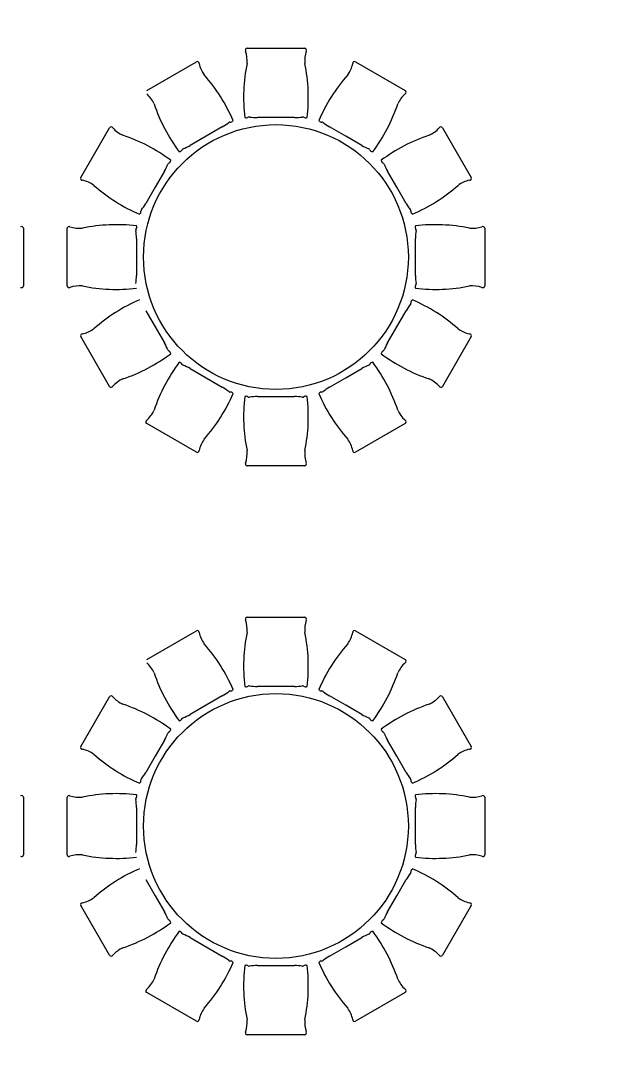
# Model space of a CAD drawing. Header units: millimetres. Extents: x 1443065 to 1517367, y 3763150 to 3779068.
# Drawn here: x 1447000 to 1447399, y 3767687 to 3768400 of the extents above; entities that cross this region are included whole.
import ezdxf

# ---------------------------------------------------------------- set-up
doc = ezdxf.new("R2010")
doc.units = ezdxf.units.MM
doc.layers.add('m-TAR_duvar', color=8, linetype='Continuous')
doc.layers.add('m-TFR_vitrifiye', color=1, linetype='Continuous')

msp = doc.modelspace()

# ---------------------------------------------------------------- hatches: boundary and pattern name
at = {"layer": 'm-TAR_duvar'}
h = msp.add_hatch(dxfattribs=at)
h.set_pattern_fill('ANSI33', color=256, scale=2)
h.set_pattern_definition([(45, (27620.463, -87954.953), (-8.98025612, 8.98025612), []), (45, (27629.443, -87954.953), (-8.98025612, 8.98025612), [6.35, -3.175])])
h.paths.add_polyline_path([(1454794.44, 3768891.25), (1454777.28, 3769060.22), (1454740.17, 3769224.96), (1454678.91, 3769382.58), (1454596.91, 3769530.2), (1454495.37, 3769665.05), (1454375.86, 3769783.46), (1454239.69, 3769884.92), (1454091.6, 3769966), (1453859.58, 3770075.21), (1453406.13, 3770314.52), (1453184.71, 3770444.62), (1451716.99, 3771328.64), (1451249.47, 3771588.02), (1451035.26, 3771685.46), (1450763.61, 3771809.03), (1450409.17, 3771939.61), (1448897.84, 3772143.01), (1447435.26, 3772002.72), (1445092.32, 3771120.18), (1445146.3, 3764847.08), (1454849.85, 3764847.08)])
h.paths.add_polyline_path([(1445185.96, 3764887.08), (1445132.56, 3771092.6), (1447444.38, 3771963.41), (1448897.07, 3772102.76), (1450399.48, 3771900.56), (1450748.39, 3771772.01), (1451018.7, 3771649.05), (1451231.46, 3771552.27), (1451696.97, 3771294), (1453164.25, 3770410.24), (1453386.65, 3770279.57), (1453841.71, 3770039.41), (1454073.47, 3769930.33), (1454218.03, 3769851.17), (1454349.7, 3769753.07), (1454465.16, 3769638.67), (1454563.29, 3769508.35), (1454642.62, 3769365.55), (1454701.81, 3769213.26), (1454737.73, 3769053.78), (1454754.47, 3768888.95), (1454809.3, 3764887.08)], flags=16)
h.paths.add_polyline_path([(1452002.28, 3765847.08), (1451882.28, 3765847.08), (1451882.28, 3765967.08), (1452002.28, 3765967.08)], flags=0)
h.paths.add_polyline_path([(1452782.41, 3765847.08), (1452782.41, 3765967.08), (1452902.41, 3765967.08), (1452902.41, 3765847.08)], flags=0)
h.paths.add_polyline_path([(1451282.28, 3765847.08), (1451162.28, 3765847.08), (1451162.28, 3765967.08), (1451282.28, 3765967.08)], flags=0)
h.paths.add_polyline_path([(1452002.41, 3766436.58), (1451902.41, 3766436.58), (1451902.41, 3766536.58), (1451902.48, 3766670.96), (1451282.41, 3766670.96), (1451282.41, 3766536.58), (1451282.41, 3766436.58), (1451182.41, 3766436.58), (1451182.41, 3766536.58), (1451227.41, 3766536.58), (1451227.41, 3766715.96), (1451912.48, 3766715.96), (1451912.48, 3766725.96), (1451957.48, 3766725.96), (1451957.48, 3766715.96), (1451957.48, 3766536.58), (1452002.41, 3766536.58)], flags=0)
h.paths.add_polyline_path([(1453715.4, 3765317.08), (1453715.4, 3765377.08), (1453775.4, 3765377.08), (1453775.4, 3765317.08)], flags=0)
h.paths.add_polyline_path([(1452782.41, 3766436.58), (1452782.41, 3766556.58), (1452902.41, 3766556.58), (1452902.41, 3766436.58)], flags=0)
h.paths.add_polyline_path([(1453675.3, 3765847.08), (1453675.3, 3765947.08), (1453775.3, 3765947.08), (1453775.3, 3765847.08)], flags=0)
h.paths.add_polyline_path([(1451957.48, 3766815.96), (1451912.48, 3766815.96), (1451912.48, 3767203.19), (1451227.41, 3767203.19), (1451227.41, 3767446.58), (1451287.41, 3767446.58), (1451287.41, 3767406.58), (1451267.41, 3767406.58), (1451267.41, 3767243.33), (1451917.48, 3767243.33), (1451917.48, 3767406.58), (1451897.48, 3767406.58), (1451897.48, 3767446.58), (1451957.48, 3767446.58), (1451957.48, 3767203.19)], flags=0)
h.paths.add_polyline_path([(1450402.41, 3765847.08), (1450282.41, 3765847.08), (1450282.41, 3765967.08), (1450402.41, 3765967.08)], flags=0)
h.paths.add_polyline_path([(1450272.24, 3765847.08), (1450172.24, 3765847.08), (1450172.24, 3765947.08), (1450272.24, 3765947.08)], flags=0)
h.paths.add_polyline_path([(1454209.8, 3765317.08), (1454209.8, 3765377.08), (1454269.8, 3765377.08), (1454269.8, 3765317.08)], flags=0)
h.paths.add_polyline_path([(1453675.3, 3766436.58), (1453675.3, 3766536.58), (1453775.3, 3766536.58), (1453775.3, 3766436.58)], flags=0)
h.paths.add_polyline_path([(1454209.8, 3765847.08), (1454209.8, 3765907.08), (1454269.8, 3765907.08), (1454269.8, 3765847.08)], flags=0)
h.paths.add_polyline_path([(1450402.41, 3766436.58), (1450282.41, 3766436.58), (1450282.41, 3766556.58), (1450402.41, 3766556.58)], flags=0)
h.paths.add_polyline_path([(1452782.41, 3767196.58), (1452782.41, 3767316.58), (1452902.41, 3767316.58), (1452902.41, 3767196.58)], flags=0)
h.paths.add_polyline_path([(1450272.41, 3766436.58), (1450172.41, 3766436.58), (1450172.41, 3766536.58), (1450272.41, 3766536.58)], flags=0)
h.paths.add_polyline_path([(1449584.07, 3765847.08), (1449484.07, 3765847.08), (1449484.07, 3765947.08), (1449584.07, 3765947.08)], flags=0)
h.paths.add_polyline_path([(1453675.3, 3767196.58), (1453675.3, 3767296.58), (1453775.3, 3767296.58), (1453775.3, 3767196.58)], flags=0)
h.paths.add_polyline_path([(1450402.41, 3767196.58), (1450282.41, 3767196.58), (1450282.41, 3767316.58), (1450402.41, 3767316.58)], flags=0)
h.paths.add_polyline_path([(1450272.41, 3767196.58), (1450172.41, 3767196.58), (1450172.41, 3767296.58), (1450272.41, 3767296.58)], flags=0)
h.paths.add_polyline_path([(1451957.48, 3767847.59), (1451897.48, 3767847.59), (1451897.48, 3767887.59), (1451917.48, 3767887.59), (1451917.48, 3768050.83), (1451267.41, 3768050.83), (1451267.41, 3767887.59), (1451287.41, 3767887.59), (1451287.41, 3767847.59), (1451227.41, 3767847.59), (1451227.41, 3768090.97), (1451912.48, 3768090.97), (1451912.48, 3768477.19), (1451957.48, 3768477.19), (1451957.48, 3768090.97)], flags=0)
h.paths.add_polyline_path([(1449584.07, 3766436.58), (1449484.07, 3766436.58), (1449484.07, 3766536.58), (1449584.07, 3766536.58)], flags=0)
h.paths.add_polyline_path([(1452782.41, 3767976.58), (1452782.41, 3768096.58), (1452902.41, 3768096.58), (1452902.41, 3767976.58)], flags=0)
h.paths.add_polyline_path([(1453675.3, 3767996.58), (1453675.3, 3768096.58), (1453775.3, 3768096.58), (1453775.3, 3767996.58)], flags=0)
h.paths.add_polyline_path([(1448737.73, 3765847.08), (1448577.73, 3765847.08), (1448577.73, 3765947.08), (1448692.73, 3765947.08), (1448692.73, 3766436.58), (1448577.73, 3766436.58), (1448577.73, 3766536.58), (1448737.73, 3766536.58), (1448737.73, 3766436.58), (1448737.73, 3765947.08)], flags=0)
h.paths.add_polyline_path([(1450402.41, 3767976.58), (1450282.41, 3767976.58), (1450282.41, 3768096.58), (1450402.41, 3768096.58)], flags=0)
h.paths.add_polyline_path([(1450272.41, 3767996.58), (1450172.41, 3767996.58), (1450172.41, 3768096.58), (1450272.41, 3768096.58)], flags=0)
h.paths.add_polyline_path([(1451957.48, 3768567.19), (1451912.48, 3768567.19), (1451912.48, 3768577.19), (1451227.41, 3768577.19), (1451227.41, 3768756.58), (1451172.41, 3768756.58), (1451172.41, 3768856.58), (1451282.41, 3768856.58), (1451282.41, 3768756.58), (1451282.41, 3768622.19), (1451902.48, 3768622.19), (1451902.48, 3768756.58), (1451902.41, 3768756.58), (1451902.41, 3768856.58), (1452002.41, 3768856.58), (1452002.41, 3768756.58), (1451957.48, 3768756.58), (1451957.48, 3768577.19)], flags=0)
h.paths.add_polyline_path([(1452002.41, 3768756.58), (1451902.41, 3768756.58), (1451902.41, 3768856.58), (1452002.41, 3768856.58)], flags=0)
h.paths.add_polyline_path([(1452782.41, 3768736.58), (1452782.41, 3768856.58), (1452902.41, 3768856.58), (1452902.41, 3768736.58)], flags=0)
h.paths.add_polyline_path([(1448737.74, 3767196.58), (1448577.74, 3767196.58), (1448577.74, 3767296.58), (1448737.74, 3767296.58)], flags=0)
h.paths.add_polyline_path([(1453675.3, 3768756.58), (1453675.3, 3768856.58), (1453775.3, 3768856.58), (1453775.3, 3768756.58)], flags=0)
h.paths.add_polyline_path([(1450402.41, 3768736.58), (1450282.41, 3768736.58), (1450282.41, 3768856.58), (1450402.41, 3768856.58)], flags=0)
h.paths.add_polyline_path([(1447937.73, 3765847.08), (1447837.73, 3765847.08), (1447837.73, 3765947.08), (1447937.73, 3765947.08)], flags=0)
h.paths.add_polyline_path([(1450272.41, 3768756.58), (1450172.41, 3768756.58), (1450172.41, 3768856.58), (1450272.41, 3768856.58)], flags=0)
h.paths.add_polyline_path([(1453744.51, 3768902.52), (1453693.08, 3768933.43), (1453723.98, 3768984.86), (1453775.41, 3768953.95)], flags=0)
h.paths.add_polyline_path([(1452002.41, 3769327.08), (1451882.41, 3769327.08), (1451882.41, 3769447.08), (1452002.41, 3769447.08)], flags=0)
h.paths.add_polyline_path([(1447937.73, 3766436.58), (1447837.73, 3766436.58), (1447837.73, 3766536.58), (1447937.73, 3766536.58)], flags=0)
h.paths.add_polyline_path([(1451282.41, 3769327.08), (1451162.41, 3769327.08), (1451162.41, 3769447.08), (1451282.41, 3769447.08)], flags=0)
h.paths.add_polyline_path([(1448737.73, 3767996.58), (1448577.73, 3767996.58), (1448577.73, 3768096.58), (1448737.73, 3768096.58)], flags=0)
h.paths.add_polyline_path([(1449584.07, 3768756.58), (1449484.07, 3768756.58), (1449484.07, 3768856.58), (1449584.07, 3768856.58)], flags=0)
h.paths.add_polyline_path([(1450402.41, 3769327.08), (1450282.41, 3769327.08), (1450282.41, 3769447.08), (1450402.41, 3769447.08)], flags=0)
h.paths.add_polyline_path([(1447937.73, 3767196.58), (1447837.73, 3767196.58), (1447837.73, 3767296.58), (1447937.73, 3767296.58)], flags=0)
h.paths.add_polyline_path([(1450272.41, 3769347.08), (1450172.41, 3769347.08), (1450172.41, 3769447.08), (1450272.41, 3769447.08)], flags=0)
h.paths.add_polyline_path([(1448737.73, 3768676.58), (1448637.73, 3768676.58), (1448637.73, 3768856.58), (1448737.73, 3768856.58)], flags=0)
h.paths.add_polyline_path([(1449584.07, 3769347.08), (1449484.07, 3769347.08), (1449484.07, 3769447.08), (1449584.07, 3769447.08)], flags=0)
h.paths.add_polyline_path([(1447037.73, 3765847.08), (1446937.73, 3765847.08), (1446937.73, 3765947.08), (1447037.73, 3765947.08)], flags=0)
h.paths.add_polyline_path([(1447937.73, 3767996.58), (1447837.73, 3767996.58), (1447837.73, 3768096.58), (1447937.73, 3768096.58)], flags=0)
h.paths.add_polyline_path([(1447037.73, 3766436.58), (1446937.73, 3766436.58), (1446937.73, 3766536.58), (1447037.73, 3766536.58)], flags=0)
h.paths.add_polyline_path([(1451282.41, 3770304.32), (1451182.41, 3770304.32), (1451182.41, 3770444.32), (1451212.41, 3770486.32), (1451322.41, 3770421.32)], flags=0)
h.paths.add_polyline_path([(1447037.73, 3767196.58), (1446937.73, 3767196.58), (1446937.73, 3767296.58), (1447037.73, 3767296.58)], flags=0)
h.paths.add_polyline_path([(1448737.73, 3769347.08), (1448637.73, 3769347.08), (1448637.73, 3769447.08), (1448737.73, 3769447.08)], flags=0)
h.paths.add_polyline_path([(1447937.73, 3768756.58), (1447837.73, 3768756.58), (1447837.73, 3768856.58), (1447937.73, 3768856.58)], flags=0)
h.paths.add_polyline_path([(1450382.41, 3770315.63), (1450282.41, 3770315.63), (1450282.41, 3770415.63), (1450382.41, 3770415.63)], flags=0)
h.paths.add_polyline_path([(1450272.41, 3770315.63), (1450172.41, 3770315.63), (1450172.41, 3770415.63), (1450272.41, 3770415.63)], flags=0)
h.paths.add_polyline_path([(1446297.73, 3765847.08), (1446137.73, 3765847.08), (1446137.73, 3765947.08), (1446137.73, 3766436.58), (1446137.73, 3766536.58), (1446137.74, 3767196.58), (1446137.74, 3767296.58), (1446137.73, 3767996.58), (1446137.73, 3768096.58), (1446297.73, 3768096.58), (1446297.73, 3767996.58), (1446167.73, 3767996.58), (1446167.74, 3767296.58), (1446297.74, 3767296.58), (1446297.74, 3767196.58), (1446167.74, 3767196.58), (1446167.74, 3766536.58), (1446297.73, 3766536.58), (1446297.73, 3766436.58), (1446182.73, 3766436.58), (1446182.73, 3765947.08), (1446297.73, 3765947.08)], flags=0)
h.paths.add_polyline_path([(1447037.73, 3767996.58), (1446937.73, 3767996.58), (1446937.73, 3768096.58), (1447037.73, 3768096.58)], flags=0)
h.paths.add_polyline_path([(1449584.07, 3770315.63), (1449484.07, 3770315.63), (1449484.07, 3770415.63), (1449584.07, 3770415.63)], flags=0)
h.paths.add_polyline_path([(1447937.73, 3769347.08), (1447837.73, 3769347.08), (1447837.73, 3769447.08), (1447937.73, 3769447.08)], flags=0)
h.paths.add_polyline_path([(1450382.41, 3770936.73), (1450282.41, 3770936.73), (1450282.41, 3771036.73), (1450382.41, 3771036.73)], flags=0)
h.paths.add_polyline_path([(1450272.41, 3770936.73), (1450172.41, 3770936.73), (1450172.41, 3771036.73), (1450272.41, 3771036.73)], flags=0)
h.paths.add_polyline_path([(1447037.73, 3768756.58), (1446937.73, 3768756.58), (1446937.73, 3768811.58), (1446237.73, 3768811.58), (1446237.73, 3768676.58), (1446137.73, 3768676.58), (1446137.73, 3768856.58), (1446237.73, 3768856.58), (1446937.73, 3768856.58), (1447037.73, 3768856.58)], flags=0)
h.paths.add_polyline_path([(1448737.73, 3770315.63), (1448637.73, 3770315.63), (1448637.73, 3770415.63), (1448737.73, 3770415.63)], flags=0)
h.paths.add_polyline_path([(1449584.07, 3770936.73), (1449484.07, 3770936.73), (1449484.07, 3771036.73), (1449584.07, 3771036.73)], flags=0)
h.paths.add_polyline_path([(1447037.73, 3769347.08), (1446937.73, 3769347.08), (1446937.73, 3769447.08), (1447037.73, 3769447.08)], flags=0)
h.paths.add_polyline_path([(1447937.73, 3770315.63), (1447837.73, 3770315.63), (1447837.73, 3770415.63), (1447937.73, 3770415.63)], flags=0)
h.paths.add_polyline_path([(1448737.73, 3770936.73), (1448637.73, 3770936.73), (1448637.73, 3771036.73), (1448737.73, 3771036.73)], flags=0)
h.paths.add_polyline_path([(1447937.73, 3770936.73), (1447837.73, 3770936.73), (1447837.73, 3770994.84), (1447050.81, 3770749.36), (1446602.71, 3770578.53), (1446587.72, 3770615.63), (1447037.72, 3770787.18), (1447837.73, 3771036.74), (1447837.73, 3771036.73), (1447937.73, 3771036.73)], flags=0)
h.paths.add_polyline_path([(1446237.73, 3769347.08), (1446137.73, 3769347.08), (1446137.73, 3769447.08), (1446237.73, 3769447.08)], flags=0)
h.paths.add_polyline_path([(1447037.73, 3770315.63), (1446937.73, 3770315.63), (1446937.73, 3770415.63), (1447037.73, 3770415.63)], flags=0)
h.paths.add_polyline_path([(1448660.01, 3771597.82), (1447860.1, 3771521.18), (1447552.68, 3771491.72), (1447491.35, 3771468.18), (1447044.88, 3771300), (1446969.92, 3771271.77), (1446669.55, 3771158.63), (1446594.78, 3771130.46), (1446580.68, 3771167.89), (1446655.55, 3771196.09), (1446955.91, 3771309.24), (1447030.68, 3771337.4), (1447477.02, 3771505.52), (1447543.43, 3771531.02), (1447856.29, 3771561), (1448656.29, 3771637.64), (1448735.81, 3771645.27), (1448739.63, 3771605.46)], flags=0)
h.paths.add_polyline_path([(1446237.73, 3770315.63), (1446137.73, 3770315.63), (1446137.73, 3770415.63), (1446237.73, 3770415.63)], flags=0)
h.paths.add_polyline_path([(1445658.49, 3770330.63), (1445618.49, 3770330.63), (1445618.49, 3770415.63), (1445658.49, 3770415.63)], flags=0)
h.paths.add_polyline_path([(1446219.64, 3770989.15), (1446144.77, 3770960.95), (1446130.67, 3770998.39), (1446205.54, 3771026.59)], flags=0)
h.paths.add_polyline_path([(1445657.98, 3770633.33), (1445617.98, 3770633.33), (1445617.98, 3770676.33), (1445622.15, 3770718.96), (1445637.3, 3770759.27), (1445660.29, 3770795.68), (1445690.16, 3770826.69), (1445725.69, 3770851.02), (1445765.4, 3770867.66), (1445807.98, 3770875.83), (1445820.98, 3770837.33), (1445785.48, 3770830.15), (1445752.15, 3770815.88), (1445722.26, 3770795.37), (1445696.95, 3770769.42), (1445677.21, 3770739.01), (1445663.79, 3770705.34), (1445658.98, 3770670.83)], flags=0)

# ---------------------------------------------------------------- linework, layer by layer
at = {"layer": 'm-TFR_vitrifiye'}
for p, q in [((1447157.04, 3768380.99), (1447196.84, 3768380.99)), ((1447157.04, 3768380.99), (1447196.84, 3768380.99)), ((1447087.45, 3768351.68), (1447121.92, 3768371.58)), ((1447087.45, 3768351.68), (1447121.92, 3768371.58)), ((1447231.96, 3768371.58), (1447266.43, 3768351.68)), ((1447231.96, 3768371.58), (1447266.43, 3768351.68)), ((1447176.94, 3768333.07), (1447164.06, 3768333.07)), ((1447176.94, 3768333.07), (1447164.06, 3768333.07)), ((1447189.82, 3768333.07), (1447176.94, 3768333.07)), ((1447189.82, 3768333.07), (1447176.94, 3768333.07)), ((1447041.84, 3768291.5), (1447061.74, 3768325.98)), ((1447041.84, 3768291.5), (1447061.74, 3768325.98)), ((1447139.8, 3768326.57), (1447128.65, 3768320.13)), ((1447139.8, 3768326.57), (1447128.65, 3768320.13)), ((1447225.23, 3768320.13), (1447214.07, 3768326.57)), ((1447225.23, 3768320.13), (1447214.07, 3768326.57)), ((1447292.14, 3768325.98), (1447312.04, 3768291.5)), ((1447292.14, 3768325.98), (1447312.04, 3768291.5)), ((1447128.65, 3768320.13), (1447117.49, 3768313.69)), ((1447128.65, 3768320.13), (1447117.49, 3768313.69)), ((1447236.39, 3768313.69), (1447225.23, 3768320.13)), ((1447236.39, 3768313.69), (1447225.23, 3768320.13)), ((1447099.74, 3768295.93), (1447093.3, 3768284.78)), ((1447099.74, 3768295.93), (1447093.3, 3768284.78)), ((1447260.58, 3768284.78), (1447254.14, 3768295.93)), ((1447260.58, 3768284.78), (1447254.14, 3768295.93)), ((1447093.3, 3768284.78), (1447086.85, 3768273.62)), ((1447093.3, 3768284.78), (1447086.85, 3768273.62)), ((1447267.02, 3768273.62), (1447260.58, 3768284.78)), ((1447267.02, 3768273.62), (1447260.58, 3768284.78)), ((1447002.1, 3768256.39), (1447002.1, 3768216.58)), ((1447002.1, 3768256.39), (1447002.1, 3768216.58)), ((1447032.43, 3768216.58), (1447032.43, 3768256.39)), ((1447032.43, 3768216.58), (1447032.43, 3768256.39)), ((1447080.36, 3768249.37), (1447080.36, 3768236.49)), ((1447080.36, 3768249.37), (1447080.36, 3768236.49)), ((1447273.52, 3768236.49), (1447273.52, 3768249.37)), ((1447273.52, 3768236.49), (1447273.52, 3768249.37)), ((1447321.45, 3768256.39), (1447321.45, 3768216.58)), ((1447321.45, 3768256.39), (1447321.45, 3768216.58)), ((1447080.36, 3768236.49), (1447080.36, 3768223.6)), ((1447080.36, 3768236.49), (1447080.36, 3768223.6)), ((1447273.52, 3768223.6), (1447273.52, 3768236.49)), ((1447273.52, 3768223.6), (1447273.52, 3768236.49)), ((1447086.85, 3768199.35), (1447093.3, 3768188.19)), ((1447086.85, 3768199.35), (1447093.3, 3768188.19)), ((1447260.58, 3768188.19), (1447267.02, 3768199.35)), ((1447260.58, 3768188.19), (1447267.02, 3768199.35)), ((1447093.3, 3768188.19), (1447099.74, 3768177.04)), ((1447093.3, 3768188.19), (1447099.74, 3768177.04)), ((1447254.14, 3768177.04), (1447260.58, 3768188.19)), ((1447254.14, 3768177.04), (1447260.58, 3768188.19)), ((1447061.74, 3768147), (1447041.84, 3768181.47)), ((1447061.74, 3768147), (1447041.84, 3768181.47)), ((1447312.04, 3768181.47), (1447292.14, 3768147)), ((1447312.04, 3768181.47), (1447292.14, 3768147)), ((1447117.49, 3768159.28), (1447128.65, 3768152.84)), ((1447117.49, 3768159.28), (1447128.65, 3768152.84)), ((1447225.23, 3768152.84), (1447236.39, 3768159.28)), ((1447225.23, 3768152.84), (1447236.39, 3768159.28)), ((1447128.65, 3768152.84), (1447139.8, 3768146.4)), ((1447128.65, 3768152.84), (1447139.8, 3768146.4)), ((1447214.07, 3768146.4), (1447225.23, 3768152.84)), ((1447214.07, 3768146.4), (1447225.23, 3768152.84)), ((1447164.06, 3768139.9), (1447176.94, 3768139.9)), ((1447164.06, 3768139.9), (1447176.94, 3768139.9)), ((1447176.94, 3768139.9), (1447189.82, 3768139.9)), ((1447176.94, 3768139.9), (1447189.82, 3768139.9)), ((1447121.92, 3768101.39), (1447087.45, 3768121.29)), ((1447121.92, 3768101.39), (1447087.45, 3768121.29)), ((1447266.43, 3768121.29), (1447231.96, 3768101.39)), ((1447266.43, 3768121.29), (1447231.96, 3768101.39)), ((1447196.84, 3768091.98), (1447157.04, 3768091.98)), ((1447196.84, 3768091.98), (1447157.04, 3768091.98)), ((1447157.04, 3767987.19), (1447196.84, 3767987.19)), ((1447157.04, 3767987.19), (1447196.84, 3767987.19)), ((1447087.45, 3767957.87), (1447121.92, 3767977.78)), ((1447087.45, 3767957.87), (1447121.92, 3767977.78)), ((1447231.96, 3767977.78), (1447266.43, 3767957.87)), ((1447231.96, 3767977.78), (1447266.43, 3767957.87)), ((1447176.94, 3767939.26), (1447164.06, 3767939.26)), ((1447176.94, 3767939.26), (1447164.06, 3767939.26)), ((1447189.82, 3767939.26), (1447176.94, 3767939.26)), ((1447189.82, 3767939.26), (1447176.94, 3767939.26)), ((1447041.84, 3767897.7), (1447061.74, 3767932.17)), ((1447041.84, 3767897.7), (1447061.74, 3767932.17)), ((1447139.8, 3767932.76), (1447128.65, 3767926.32)), ((1447139.8, 3767932.76), (1447128.65, 3767926.32)), ((1447225.23, 3767926.32), (1447214.07, 3767932.76)), ((1447225.23, 3767926.32), (1447214.07, 3767932.76)), ((1447292.14, 3767932.17), (1447312.04, 3767897.7)), ((1447292.14, 3767932.17), (1447312.04, 3767897.7)), ((1447128.65, 3767926.32), (1447117.49, 3767919.88)), ((1447128.65, 3767926.32), (1447117.49, 3767919.88)), ((1447236.39, 3767919.88), (1447225.23, 3767926.32)), ((1447236.39, 3767919.88), (1447225.23, 3767926.32)), ((1447099.74, 3767902.13), (1447093.3, 3767890.97)), ((1447099.74, 3767902.13), (1447093.3, 3767890.97)), ((1447260.58, 3767890.97), (1447254.14, 3767902.13)), ((1447260.58, 3767890.97), (1447254.14, 3767902.13)), ((1447093.3, 3767890.97), (1447086.85, 3767879.81)), ((1447093.3, 3767890.97), (1447086.85, 3767879.81)), ((1447267.02, 3767879.81), (1447260.58, 3767890.97)), ((1447267.02, 3767879.81), (1447260.58, 3767890.97)), ((1447002.1, 3767862.58), (1447002.1, 3767822.77)), ((1447002.1, 3767862.58), (1447002.1, 3767822.77)), ((1447032.43, 3767822.77), (1447032.43, 3767862.58)), ((1447032.43, 3767822.77), (1447032.43, 3767862.58)), ((1447321.45, 3767862.58), (1447321.45, 3767822.77)), ((1447321.45, 3767862.58), (1447321.45, 3767822.77)), ((1447080.36, 3767855.56), (1447080.36, 3767842.68)), ((1447080.36, 3767855.56), (1447080.36, 3767842.68)), ((1447273.52, 3767842.68), (1447273.52, 3767855.56)), ((1447273.52, 3767842.68), (1447273.52, 3767855.56)), ((1447080.36, 3767842.68), (1447080.36, 3767829.79)), ((1447080.36, 3767842.68), (1447080.36, 3767829.79)), ((1447273.52, 3767829.79), (1447273.52, 3767842.68)), ((1447273.52, 3767829.79), (1447273.52, 3767842.68)), ((1447086.85, 3767805.54), (1447093.3, 3767794.39)), ((1447086.85, 3767805.54), (1447093.3, 3767794.39)), ((1447260.58, 3767794.39), (1447267.02, 3767805.54)), ((1447260.58, 3767794.39), (1447267.02, 3767805.54)), ((1447093.3, 3767794.39), (1447099.74, 3767783.23)), ((1447093.3, 3767794.39), (1447099.74, 3767783.23)), ((1447254.14, 3767783.23), (1447260.58, 3767794.39)), ((1447254.14, 3767783.23), (1447260.58, 3767794.39)), ((1447061.74, 3767753.19), (1447041.84, 3767787.66)), ((1447061.74, 3767753.19), (1447041.84, 3767787.66)), ((1447312.04, 3767787.66), (1447292.14, 3767753.19)), ((1447312.04, 3767787.66), (1447292.14, 3767753.19)), ((1447117.49, 3767765.47), (1447128.65, 3767759.03)), ((1447117.49, 3767765.47), (1447128.65, 3767759.03)), ((1447225.23, 3767759.03), (1447236.39, 3767765.47)), ((1447225.23, 3767759.03), (1447236.39, 3767765.47)), ((1447128.65, 3767759.03), (1447139.8, 3767752.59)), ((1447128.65, 3767759.03), (1447139.8, 3767752.59)), ((1447214.07, 3767752.59), (1447225.23, 3767759.03)), ((1447214.07, 3767752.59), (1447225.23, 3767759.03)), ((1447164.06, 3767746.09), (1447176.94, 3767746.09)), ((1447164.06, 3767746.09), (1447176.94, 3767746.09)), ((1447176.94, 3767746.09), (1447189.82, 3767746.09)), ((1447176.94, 3767746.09), (1447189.82, 3767746.09)), ((1447121.92, 3767707.58), (1447087.45, 3767727.48)), ((1447121.92, 3767707.58), (1447087.45, 3767727.48)), ((1447266.43, 3767727.48), (1447231.96, 3767707.58)), ((1447266.43, 3767727.48), (1447231.96, 3767707.58)), ((1447196.84, 3767698.17), (1447157.04, 3767698.17)), ((1447196.84, 3767698.17), (1447157.04, 3767698.17))]:
    msp.add_line(p, q, dxfattribs=at)
for centre in [(1447176.94, 3768236.49), (1447176.94, 3768236.49), (1447176.94, 3767842.68), (1447176.94, 3767842.68)]:
    msp.add_circle(centre, 91.63, dxfattribs=at)
for centre, radius, start, end in [((1447157.03, 3768379.75), 1.25, 89.82922, 211.49993), ((1447157.03, 3768379.75), 1.25, 89.82922, 211.49993), ((1447135.56, 3768372.47), 21.46, 354.55133, 17.96612), ((1447135.56, 3768372.47), 21.46, 354.55133, 17.96612), ((1447196.85, 3768379.75), 1.25, 328.50007, 90.17078), ((1447196.85, 3768379.75), 1.25, 328.50007, 90.17078), ((1447218.32, 3768372.47), 21.46, 162.03388, 185.44867), ((1447218.32, 3768372.47), 21.46, 162.03388, 185.44867), ((1447122.55, 3768370.51), 1.25, 358.50007, 120.17078), ((1447122.55, 3768370.51), 1.25, 358.50007, 120.17078), ((1447231.33, 3768370.51), 1.25, 59.82922, 181.49993), ((1447231.33, 3768370.51), 1.25, 59.82922, 181.49993), ((1447144.78, 3768374.95), 21.46, 192.03388, 215.44867), ((1447144.78, 3768374.95), 21.46, 192.03388, 215.44867), ((1447271.5, 3768346.99), 116.96, 168.43567, 186.83625), ((1447271.5, 3768346.99), 116.96, 168.43567, 186.83625), ((1447082.38, 3768346.99), 116.96, 353.16375, 11.56433), ((1447082.38, 3768346.99), 116.96, 353.16375, 11.56433), ((1447209.1, 3768374.95), 21.46, 324.55133, 347.96612), ((1447209.1, 3768374.95), 21.46, 324.55133, 347.96612), ((1447039.79, 3768284.9), 116.96, 23.16375, 41.56433), ((1447039.79, 3768284.9), 116.96, 23.16375, 41.56433), ((1447314.09, 3768284.9), 116.96, 138.43567, 156.83625), ((1447314.09, 3768284.9), 116.96, 138.43567, 156.83625), ((1447073.11, 3768333.56), 21.46, 24.55133, 47.96612), ((1447073.11, 3768333.56), 21.46, 24.55133, 47.96612), ((1447280.77, 3768333.56), 21.46, 132.03388, 155.44867), ((1447280.77, 3768333.56), 21.46, 132.03388, 155.44867), ((1447265.81, 3768350.6), 1.25, 298.50007, 60.17078), ((1447265.81, 3768350.6), 1.25, 298.50007, 60.17078), ((1447203.58, 3768379.47), 116.96, 198.43567, 216.83625), ((1447203.58, 3768379.47), 116.96, 198.43567, 216.83625), ((1447150.3, 3768379.47), 116.96, 323.16375, 341.56433), ((1447150.3, 3768379.47), 116.96, 323.16375, 341.56433), ((1447115.58, 3768367.59), 47.64, 300.56992, 307.02957), ((1447115.58, 3768367.59), 47.64, 300.56992, 307.02957), ((1447145.15, 3768328.76), 1.19, 93.4625, 138.24639), ((1447145.15, 3768328.76), 1.19, 93.4625, 138.24639), ((1447145.48, 3768332.12), 2.2, 259.52362, 326.80387), ((1447145.48, 3768332.12), 2.2, 259.52362, 326.80387), ((1447156.37, 3768335.03), 2.2, 243.19613, 310.47638), ((1447156.37, 3768335.03), 2.2, 243.19613, 310.47638), ((1447158.33, 3768332.29), 1.19, 71.75361, 116.5375), ((1447158.33, 3768332.29), 1.19, 71.75361, 116.5375), ((1447164.53, 3768380.7), 47.64, 262.97043, 269.43008), ((1447164.53, 3768380.7), 47.64, 262.97043, 269.43008), ((1447189.35, 3768380.7), 47.64, 270.56992, 277.02957), ((1447189.35, 3768380.7), 47.64, 270.56992, 277.02957), ((1447195.55, 3768332.29), 1.19, 63.4625, 108.24639), ((1447195.55, 3768332.29), 1.19, 63.4625, 108.24639), ((1447197.51, 3768335.03), 2.2, 229.52362, 296.80387), ((1447197.51, 3768335.03), 2.2, 229.52362, 296.80387), ((1447208.4, 3768332.12), 2.2, 213.19613, 280.47638), ((1447208.4, 3768332.12), 2.2, 213.19613, 280.47638), ((1447208.73, 3768328.76), 1.19, 41.75361, 86.5375), ((1447208.73, 3768328.76), 1.19, 41.75361, 86.5375), ((1447238.3, 3768367.59), 47.64, 232.97043, 239.43008), ((1447238.3, 3768367.59), 47.64, 232.97043, 239.43008), ((1447062.83, 3768325.35), 1.25, 28.50007, 150.17078), ((1447062.83, 3768325.35), 1.25, 28.50007, 150.17078), ((1447079.86, 3768340.32), 21.46, 222.03388, 245.44867), ((1447079.86, 3768340.32), 21.46, 222.03388, 245.44867), ((1447033.96, 3768209.84), 116.96, 53.16375, 71.56433), ((1447033.96, 3768209.84), 116.96, 53.16375, 71.56433), ((1447319.92, 3768209.84), 116.96, 108.43567, 126.83625), ((1447319.92, 3768209.84), 116.96, 108.43567, 126.83625), ((1447274.02, 3768340.32), 21.46, 294.55133, 317.96612), ((1447274.02, 3768340.32), 21.46, 294.55133, 317.96612), ((1447291.05, 3768325.35), 1.25, 29.82922, 151.49993), ((1447291.05, 3768325.35), 1.25, 29.82922, 151.49993), ((1447094.09, 3768355.18), 47.64, 292.97043, 299.43008), ((1447094.09, 3768355.18), 47.64, 292.97043, 299.43008), ((1447259.79, 3768355.18), 47.64, 240.56992, 247.02957), ((1447259.79, 3768355.18), 47.64, 240.56992, 247.02957), ((1447109.85, 3768311.54), 2.2, 273.19613, 340.47638), ((1447109.85, 3768311.54), 2.2, 273.19613, 340.47638), ((1447112.92, 3768310.15), 1.19, 101.75361, 146.5375), ((1447112.92, 3768310.15), 1.19, 101.75361, 146.5375), ((1447240.96, 3768310.15), 1.19, 33.4625, 78.2464), ((1447240.96, 3768310.15), 1.19, 33.4625, 78.2464), ((1447244.03, 3768311.54), 2.2, 199.52362, 266.80387), ((1447244.03, 3768311.54), 2.2, 199.52362, 266.80387), ((1447058.25, 3768319.34), 47.64, 330.56992, 337.02957), ((1447058.25, 3768319.34), 47.64, 330.56992, 337.02957), ((1447103.27, 3768300.51), 1.19, 123.4625, 168.24639), ((1447103.27, 3768300.51), 1.19, 123.4625, 168.24639), ((1447101.88, 3768303.57), 2.2, 289.52362, 356.80387), ((1447101.88, 3768303.57), 2.2, 289.52362, 356.80387), ((1447252, 3768303.57), 2.2, 183.19613, 250.47638), ((1447252, 3768303.57), 2.2, 183.19613, 250.47638), ((1447250.61, 3768300.51), 1.19, 11.75361, 56.5375), ((1447250.61, 3768300.51), 1.19, 11.75361, 56.5375), ((1447295.63, 3768319.34), 47.64, 202.97043, 209.43008), ((1447295.63, 3768319.34), 47.64, 202.97043, 209.43008), ((1447042.92, 3768290.88), 1.25, 149.82922, 271.49993), ((1447042.92, 3768290.88), 1.25, 149.82922, 271.49993), ((1447038.48, 3768268.64), 21.46, 54.55133, 77.96612), ((1447038.48, 3768268.64), 21.46, 54.55133, 77.96612), ((1447128.52, 3768373.63), 116.96, 228.43567, 246.83625), ((1447128.52, 3768373.63), 116.96, 228.43567, 246.83625), ((1447225.36, 3768373.63), 116.96, 293.16375, 311.56433), ((1447225.36, 3768373.63), 116.96, 293.16375, 311.56433), ((1447315.4, 3768268.64), 21.46, 102.03388, 125.44867), ((1447315.4, 3768268.64), 21.46, 102.03388, 125.44867), ((1447310.96, 3768290.88), 1.25, 268.50007, 30.17078), ((1447310.96, 3768290.88), 1.25, 268.50007, 30.17078), ((1447045.84, 3768297.85), 47.64, 322.97043, 329.43008), ((1447045.84, 3768297.85), 47.64, 322.97043, 329.43008), ((1447308.04, 3768297.85), 47.64, 210.56992, 217.02957), ((1447308.04, 3768297.85), 47.64, 210.56992, 217.02957), ((1447081.31, 3768267.94), 2.2, 303.19613, 10.47638), ((1447081.31, 3768267.94), 2.2, 303.19613, 10.47638), ((1447084.66, 3768268.27), 1.19, 131.75361, 176.5375), ((1447084.66, 3768268.27), 1.19, 131.75361, 176.5375), ((1447269.22, 3768268.27), 1.19, 3.4625, 48.2464), ((1447269.22, 3768268.27), 1.19, 3.4625, 48.2464), ((1447272.57, 3768267.94), 2.2, 169.52362, 236.80387), ((1447272.57, 3768267.94), 2.2, 169.52362, 236.80387), ((1447000.85, 3768256.39), 1.25, 359.82922, 121.49993), ((1447000.85, 3768256.39), 1.25, 359.82922, 121.49993), ((1447033.68, 3768256.39), 1.25, 58.50007, 180.17078), ((1447033.68, 3768256.39), 1.25, 58.50007, 180.17078), ((1447040.95, 3768277.87), 21.46, 252.03388, 275.44867), ((1447040.95, 3768277.87), 21.46, 252.03388, 275.44867), ((1447066.43, 3768141.92), 116.96, 83.16375, 101.56433), ((1447066.43, 3768141.92), 116.96, 83.16375, 101.56433), ((1447078.39, 3768257.06), 2.2, 319.52362, 26.80387), ((1447078.39, 3768257.06), 2.2, 319.52362, 26.80387), ((1447275.49, 3768257.06), 2.2, 153.19613, 220.47638), ((1447275.49, 3768257.06), 2.2, 153.19613, 220.47638), ((1447287.44, 3768141.92), 116.96, 78.43567, 96.83625), ((1447287.44, 3768141.92), 116.96, 78.43567, 96.83625), ((1447312.93, 3768277.87), 21.46, 264.55133, 287.96612), ((1447312.93, 3768277.87), 21.46, 264.55133, 287.96612), ((1447320.2, 3768256.39), 1.25, 359.82922, 121.49993), ((1447320.2, 3768256.39), 1.25, 359.82922, 121.49993), ((1447081.13, 3768255.1), 1.19, 153.4625, 198.24639), ((1447081.13, 3768255.1), 1.19, 153.4625, 198.24639), ((1447032.72, 3768248.89), 47.64, 0.56992, 7.02957), ((1447032.72, 3768248.89), 47.64, 0.56992, 7.02957), ((1447321.16, 3768248.89), 47.64, 172.97043, 179.43008), ((1447321.16, 3768248.89), 47.64, 172.97043, 179.43008), ((1447272.75, 3768255.1), 1.19, 341.75361, 26.5375), ((1447272.75, 3768255.1), 1.19, 341.75361, 26.5375), ((1447032.72, 3768224.08), 47.64, 352.97043, 359.43008), ((1447032.72, 3768224.08), 47.64, 352.97043, 359.43008), ((1447321.16, 3768224.08), 47.64, 180.56992, 187.02957), ((1447321.16, 3768224.08), 47.64, 180.56992, 187.02957), ((1447000.85, 3768216.58), 1.25, 238.50007, 0.17078), ((1447000.85, 3768216.58), 1.25, 238.50007, 0.17078), ((1447033.68, 3768216.58), 1.25, 179.82922, 301.49993), ((1447033.68, 3768216.58), 1.25, 179.82922, 301.49993), ((1447040.95, 3768195.1), 21.46, 84.55133, 107.96612), ((1447040.95, 3768195.1), 21.46, 84.55133, 107.96612), ((1447066.43, 3768331.05), 116.96, 258.43567, 276.83625), ((1447066.43, 3768331.05), 116.96, 258.43567, 276.83625), ((1447275.49, 3768215.91), 2.2, 139.52362, 206.80387), ((1447275.49, 3768215.91), 2.2, 139.52362, 206.80387), ((1447287.44, 3768331.05), 116.96, 263.16375, 281.56433), ((1447287.44, 3768331.05), 116.96, 263.16375, 281.56433), ((1447272.75, 3768217.87), 1.19, 333.4625, 18.24639), ((1447272.75, 3768217.87), 1.19, 333.4625, 18.24639), ((1447312.93, 3768195.1), 21.46, 72.03388, 95.44867), ((1447312.93, 3768195.1), 21.46, 72.03388, 95.44867), ((1447320.2, 3768216.58), 1.25, 238.50007, 0.17078), ((1447320.2, 3768216.58), 1.25, 238.50007, 0.17078), ((1447128.52, 3768099.34), 116.96, 113.16375, 131.56433), ((1447128.52, 3768099.34), 116.96, 113.16375, 131.56433), ((1447272.57, 3768205.03), 2.2, 123.19613, 190.47638), ((1447272.57, 3768205.03), 2.2, 123.19613, 190.47638), ((1447225.36, 3768099.34), 116.96, 48.43567, 66.83625), ((1447225.36, 3768099.34), 116.96, 48.43567, 66.83625), ((1447308.04, 3768175.12), 47.64, 142.97043, 149.43008), ((1447308.04, 3768175.12), 47.64, 142.97043, 149.43008), ((1447269.22, 3768204.7), 1.19, 311.7536, 356.5375), ((1447269.22, 3768204.7), 1.19, 311.7536, 356.5375), ((1447038.48, 3768204.33), 21.46, 282.03388, 305.44867), ((1447038.48, 3768204.33), 21.46, 282.03388, 305.44867), ((1447315.4, 3768204.33), 21.46, 234.55133, 257.96612), ((1447315.4, 3768204.33), 21.46, 234.55133, 257.96612), ((1447042.92, 3768182.09), 1.25, 88.50007, 210.17078), ((1447042.92, 3768182.09), 1.25, 88.50007, 210.17078), ((1447310.96, 3768182.09), 1.25, 329.82922, 91.49993), ((1447310.96, 3768182.09), 1.25, 329.82922, 91.49993), ((1447058.25, 3768153.63), 47.64, 22.97043, 29.43008), ((1447058.25, 3768153.63), 47.64, 22.97043, 29.43008), ((1447103.27, 3768172.46), 1.19, 191.75361, 236.5375), ((1447103.27, 3768172.46), 1.19, 191.75361, 236.5375), ((1447101.88, 3768169.4), 2.2, 3.19613, 70.47638), ((1447101.88, 3768169.4), 2.2, 3.19613, 70.47638), ((1447252, 3768169.4), 2.2, 109.52362, 176.80387), ((1447252, 3768169.4), 2.2, 109.52362, 176.80387), ((1447250.61, 3768172.46), 1.19, 303.4625, 348.24639), ((1447250.61, 3768172.46), 1.19, 303.4625, 348.24639), ((1447295.63, 3768153.63), 47.64, 150.56992, 157.02957), ((1447295.63, 3768153.63), 47.64, 150.56992, 157.02957), ((1447033.96, 3768263.13), 116.96, 288.43567, 306.83625), ((1447033.96, 3768263.13), 116.96, 288.43567, 306.83625), ((1447319.92, 3768263.13), 116.96, 233.16375, 251.56433), ((1447319.92, 3768263.13), 116.96, 233.16375, 251.56433), ((1447203.58, 3768093.5), 116.96, 143.16375, 161.56433), ((1447203.58, 3768093.5), 116.96, 143.16375, 161.56433), ((1447109.85, 3768161.43), 2.2, 19.52362, 86.80387), ((1447109.85, 3768161.43), 2.2, 19.52362, 86.80387), ((1447112.92, 3768162.82), 1.19, 213.4625, 258.24639), ((1447112.92, 3768162.82), 1.19, 213.4625, 258.24639), ((1447094.09, 3768117.79), 47.64, 60.56992, 67.02957), ((1447094.09, 3768117.79), 47.64, 60.56992, 67.02957), ((1447259.79, 3768117.79), 47.64, 112.97043, 119.43008), ((1447259.79, 3768117.79), 47.64, 112.97043, 119.43008), ((1447240.96, 3768162.82), 1.19, 281.7536, 326.5375), ((1447240.96, 3768162.82), 1.19, 281.7536, 326.5375), ((1447244.03, 3768161.43), 2.2, 93.19613, 160.47638), ((1447244.03, 3768161.43), 2.2, 93.19613, 160.47638), ((1447150.3, 3768093.5), 116.96, 18.43567, 36.83625), ((1447150.3, 3768093.5), 116.96, 18.43567, 36.83625), ((1447079.86, 3768132.65), 21.46, 114.55133, 137.96612), ((1447079.86, 3768132.65), 21.46, 114.55133, 137.96612), ((1447274.02, 3768132.65), 21.46, 42.03388, 65.44867), ((1447274.02, 3768132.65), 21.46, 42.03388, 65.44867), ((1447062.83, 3768147.62), 1.25, 209.82922, 331.49993), ((1447062.83, 3768147.62), 1.25, 209.82922, 331.49993), ((1447115.58, 3768105.39), 47.64, 52.97043, 59.43008), ((1447115.58, 3768105.39), 47.64, 52.97043, 59.43008), ((1447145.15, 3768144.21), 1.19, 221.75361, 266.5375), ((1447145.15, 3768144.21), 1.19, 221.75361, 266.5375), ((1447145.48, 3768140.86), 2.2, 33.19613, 100.47638), ((1447145.48, 3768140.86), 2.2, 33.19613, 100.47638), ((1447208.4, 3768140.86), 2.2, 79.52362, 146.80387), ((1447208.4, 3768140.86), 2.2, 79.52362, 146.80387), ((1447208.73, 3768144.21), 1.19, 273.4625, 318.24639), ((1447208.73, 3768144.21), 1.19, 273.4625, 318.24639), ((1447238.3, 3768105.39), 47.64, 120.56992, 127.02957), ((1447238.3, 3768105.39), 47.64, 120.56992, 127.02957), ((1447291.05, 3768147.62), 1.25, 208.50007, 330.17078), ((1447291.05, 3768147.62), 1.25, 208.50007, 330.17078), ((1447039.79, 3768188.07), 116.96, 318.43567, 336.83625), ((1447039.79, 3768188.07), 116.96, 318.43567, 336.83625), ((1447271.5, 3768125.98), 116.96, 173.16375, 191.56433), ((1447271.5, 3768125.98), 116.96, 173.16375, 191.56433), ((1447156.37, 3768137.94), 2.2, 49.52362, 116.80387), ((1447156.37, 3768137.94), 2.2, 49.52362, 116.80387), ((1447158.33, 3768140.68), 1.19, 243.4625, 288.24639), ((1447158.33, 3768140.68), 1.19, 243.4625, 288.24639), ((1447164.53, 3768092.27), 47.64, 90.56992, 97.02957), ((1447164.53, 3768092.27), 47.64, 90.56992, 97.02957), ((1447189.35, 3768092.27), 47.64, 82.97043, 89.43008), ((1447189.35, 3768092.27), 47.64, 82.97043, 89.43008), ((1447195.55, 3768140.68), 1.19, 251.75361, 296.5375), ((1447195.55, 3768140.68), 1.19, 251.75361, 296.5375), ((1447197.51, 3768137.94), 2.2, 63.19613, 130.47638), ((1447197.51, 3768137.94), 2.2, 63.19613, 130.47638), ((1447082.38, 3768125.98), 116.96, 348.43567, 6.83625), ((1447082.38, 3768125.98), 116.96, 348.43567, 6.83625), ((1447314.09, 3768188.07), 116.96, 203.16375, 221.56433), ((1447314.09, 3768188.07), 116.96, 203.16375, 221.56433), ((1447073.11, 3768139.41), 21.46, 312.03388, 335.44867), ((1447073.11, 3768139.41), 21.46, 312.03388, 335.44867), ((1447280.77, 3768139.41), 21.46, 204.55133, 227.96612), ((1447280.77, 3768139.41), 21.46, 204.55133, 227.96612), ((1447088.07, 3768122.37), 1.25, 118.50007, 240.17078), ((1447088.07, 3768122.37), 1.25, 118.50007, 240.17078), ((1447265.81, 3768122.37), 1.25, 299.82922, 61.49993), ((1447265.81, 3768122.37), 1.25, 299.82922, 61.49993), ((1447144.78, 3768098.02), 21.46, 144.55133, 167.96612), ((1447144.78, 3768098.02), 21.46, 144.55133, 167.96612), ((1447209.1, 3768098.02), 21.46, 12.03388, 35.44867), ((1447209.1, 3768098.02), 21.46, 12.03388, 35.44867), ((1447122.55, 3768102.47), 1.25, 239.82922, 1.49993), ((1447122.55, 3768102.47), 1.25, 239.82922, 1.49993), ((1447135.56, 3768100.5), 21.46, 342.03388, 5.44867), ((1447135.56, 3768100.5), 21.46, 342.03388, 5.44867), ((1447218.32, 3768100.5), 21.46, 174.55133, 197.96612), ((1447218.32, 3768100.5), 21.46, 174.55133, 197.96612), ((1447231.33, 3768102.47), 1.25, 178.50007, 300.17078), ((1447231.33, 3768102.47), 1.25, 178.50007, 300.17078), ((1447157.03, 3768093.23), 1.25, 148.50007, 270.17078), ((1447157.03, 3768093.23), 1.25, 148.50007, 270.17078), ((1447196.85, 3768093.23), 1.25, 269.82922, 31.49993), ((1447196.85, 3768093.23), 1.25, 269.82922, 31.49993), ((1447157.03, 3767985.94), 1.25, 89.82922, 211.49993), ((1447157.03, 3767985.94), 1.25, 89.82922, 211.49993), ((1447196.85, 3767985.94), 1.25, 328.50007, 90.17078), ((1447196.85, 3767985.94), 1.25, 328.50007, 90.17078), ((1447135.56, 3767978.67), 21.46, 354.55133, 17.96612), ((1447135.56, 3767978.67), 21.46, 354.55133, 17.96612), ((1447218.32, 3767978.67), 21.46, 162.03388, 185.44867), ((1447218.32, 3767978.67), 21.46, 162.03388, 185.44867), ((1447122.55, 3767976.7), 1.25, 358.50007, 120.17078), ((1447122.55, 3767976.7), 1.25, 358.50007, 120.17078), ((1447144.78, 3767981.14), 21.46, 192.03388, 215.44867), ((1447144.78, 3767981.14), 21.46, 192.03388, 215.44867), ((1447271.5, 3767953.18), 116.96, 168.43567, 186.83625), ((1447271.5, 3767953.18), 116.96, 168.43567, 186.83625), ((1447082.38, 3767953.18), 116.96, 353.16375, 11.56433), ((1447082.38, 3767953.18), 116.96, 353.16375, 11.56433), ((1447209.1, 3767981.14), 21.46, 324.55133, 347.96612), ((1447209.1, 3767981.14), 21.46, 324.55133, 347.96612), ((1447231.33, 3767976.7), 1.25, 59.82922, 181.49993), ((1447231.33, 3767976.7), 1.25, 59.82922, 181.49993), ((1447039.79, 3767891.1), 116.96, 23.16375, 41.56433), ((1447039.79, 3767891.1), 116.96, 23.16375, 41.56433), ((1447314.09, 3767891.1), 116.96, 138.43567, 156.83625), ((1447314.09, 3767891.1), 116.96, 138.43567, 156.83625), ((1447265.81, 3767956.79), 1.25, 298.50007, 60.17078), ((1447265.81, 3767956.79), 1.25, 298.50007, 60.17078), ((1447073.11, 3767939.76), 21.46, 24.55133, 47.96612), ((1447073.11, 3767939.76), 21.46, 24.55133, 47.96612), ((1447280.77, 3767939.76), 21.46, 132.03388, 155.44867), ((1447280.77, 3767939.76), 21.46, 132.03388, 155.44867), ((1447203.58, 3767985.66), 116.96, 198.43567, 216.83625), ((1447203.58, 3767985.66), 116.96, 198.43567, 216.83625), ((1447150.3, 3767985.66), 116.96, 323.16375, 341.56433), ((1447150.3, 3767985.66), 116.96, 323.16375, 341.56433), ((1447115.58, 3767973.78), 47.64, 300.56992, 307.02957), ((1447115.58, 3767973.78), 47.64, 300.56992, 307.02957), ((1447145.15, 3767934.95), 1.19, 93.4625, 138.24639), ((1447145.15, 3767934.95), 1.19, 93.4625, 138.24639), ((1447145.48, 3767938.31), 2.2, 259.52362, 326.80387), ((1447145.48, 3767938.31), 2.2, 259.52362, 326.80387), ((1447156.37, 3767941.22), 2.2, 243.19613, 310.47638), ((1447156.37, 3767941.22), 2.2, 243.19613, 310.47638), ((1447158.33, 3767938.48), 1.19, 71.75361, 116.5375), ((1447158.33, 3767938.48), 1.19, 71.75361, 116.5375), ((1447164.53, 3767986.89), 47.64, 262.97043, 269.43008), ((1447164.53, 3767986.89), 47.64, 262.97043, 269.43008), ((1447189.35, 3767986.89), 47.64, 270.56992, 277.02957), ((1447189.35, 3767986.89), 47.64, 270.56992, 277.02957), ((1447195.55, 3767938.48), 1.19, 63.4625, 108.24639), ((1447195.55, 3767938.48), 1.19, 63.4625, 108.24639), ((1447197.51, 3767941.22), 2.2, 229.52362, 296.80387), ((1447197.51, 3767941.22), 2.2, 229.52362, 296.80387), ((1447208.4, 3767938.31), 2.2, 213.19613, 280.47638), ((1447208.4, 3767938.31), 2.2, 213.19613, 280.47638), ((1447208.73, 3767934.95), 1.19, 41.75361, 86.5375), ((1447208.73, 3767934.95), 1.19, 41.75361, 86.5375), ((1447238.3, 3767973.78), 47.64, 232.97043, 239.43008), ((1447238.3, 3767973.78), 47.64, 232.97043, 239.43008), ((1447062.83, 3767931.55), 1.25, 28.50007, 150.17078), ((1447062.83, 3767931.55), 1.25, 28.50007, 150.17078), ((1447079.86, 3767946.51), 21.46, 222.03388, 245.44867), ((1447079.86, 3767946.51), 21.46, 222.03388, 245.44867), ((1447274.02, 3767946.51), 21.46, 294.55133, 317.96612), ((1447274.02, 3767946.51), 21.46, 294.55133, 317.96612), ((1447291.05, 3767931.55), 1.25, 29.82922, 151.49993), ((1447291.05, 3767931.55), 1.25, 29.82922, 151.49993), ((1447033.96, 3767816.04), 116.96, 53.16375, 71.56433), ((1447033.96, 3767816.04), 116.96, 53.16375, 71.56433), ((1447319.92, 3767816.04), 116.96, 108.43567, 126.83625), ((1447319.92, 3767816.04), 116.96, 108.43567, 126.83625), ((1447109.85, 3767917.74), 2.2, 273.19613, 340.47638), ((1447109.85, 3767917.74), 2.2, 273.19613, 340.47638), ((1447112.92, 3767916.34), 1.19, 101.75361, 146.5375), ((1447112.92, 3767916.34), 1.19, 101.75361, 146.5375), ((1447094.09, 3767961.37), 47.64, 292.97043, 299.43008), ((1447094.09, 3767961.37), 47.64, 292.97043, 299.43008), ((1447259.79, 3767961.37), 47.64, 240.56992, 247.02957), ((1447259.79, 3767961.37), 47.64, 240.56992, 247.02957), ((1447240.96, 3767916.34), 1.19, 33.4625, 78.2464), ((1447240.96, 3767916.34), 1.19, 33.4625, 78.2464), ((1447244.03, 3767917.74), 2.2, 199.52362, 266.80387), ((1447244.03, 3767917.74), 2.2, 199.52362, 266.80387), ((1447058.25, 3767925.53), 47.64, 330.56992, 337.02957), ((1447058.25, 3767925.53), 47.64, 330.56992, 337.02957), ((1447103.27, 3767906.7), 1.19, 123.4625, 168.24639), ((1447103.27, 3767906.7), 1.19, 123.4625, 168.24639), ((1447101.88, 3767909.77), 2.2, 289.52362, 356.80387), ((1447101.88, 3767909.77), 2.2, 289.52362, 356.80387), ((1447252, 3767909.77), 2.2, 183.19613, 250.47638), ((1447252, 3767909.77), 2.2, 183.19613, 250.47638), ((1447250.61, 3767906.7), 1.19, 11.75361, 56.5375), ((1447250.61, 3767906.7), 1.19, 11.75361, 56.5375), ((1447295.63, 3767925.53), 47.64, 202.97043, 209.43008), ((1447295.63, 3767925.53), 47.64, 202.97043, 209.43008), ((1447042.92, 3767897.07), 1.25, 149.82922, 271.49993), ((1447042.92, 3767897.07), 1.25, 149.82922, 271.49993), ((1447038.48, 3767874.83), 21.46, 54.55133, 77.96612), ((1447038.48, 3767874.83), 21.46, 54.55133, 77.96612), ((1447315.4, 3767874.83), 21.46, 102.03388, 125.44867), ((1447315.4, 3767874.83), 21.46, 102.03388, 125.44867), ((1447310.96, 3767897.07), 1.25, 268.50007, 30.17078), ((1447310.96, 3767897.07), 1.25, 268.50007, 30.17078), ((1447128.52, 3767979.82), 116.96, 228.43567, 246.83625), ((1447128.52, 3767979.82), 116.96, 228.43567, 246.83625), ((1447225.36, 3767979.82), 116.96, 293.16375, 311.56433), ((1447225.36, 3767979.82), 116.96, 293.16375, 311.56433), ((1447045.84, 3767904.04), 47.64, 322.97043, 329.43008), ((1447045.84, 3767904.04), 47.64, 322.97043, 329.43008), ((1447308.04, 3767904.04), 47.64, 210.56992, 217.02957), ((1447308.04, 3767904.04), 47.64, 210.56992, 217.02957), ((1447081.31, 3767874.13), 2.2, 303.19613, 10.47638), ((1447081.31, 3767874.13), 2.2, 303.19613, 10.47638), ((1447084.66, 3767874.46), 1.19, 131.75361, 176.5375), ((1447084.66, 3767874.46), 1.19, 131.75361, 176.5375), ((1447269.22, 3767874.46), 1.19, 3.4625, 48.2464), ((1447269.22, 3767874.46), 1.19, 3.4625, 48.2464), ((1447272.57, 3767874.13), 2.2, 169.52362, 236.80387), ((1447272.57, 3767874.13), 2.2, 169.52362, 236.80387), ((1447066.43, 3767748.11), 116.96, 83.16375, 101.56433), ((1447066.43, 3767748.11), 116.96, 83.16375, 101.56433), ((1447078.39, 3767863.25), 2.2, 319.52362, 26.80387), ((1447078.39, 3767863.25), 2.2, 319.52362, 26.80387), ((1447275.49, 3767863.25), 2.2, 153.19613, 220.47638), ((1447275.49, 3767863.25), 2.2, 153.19613, 220.47638), ((1447287.44, 3767748.11), 116.96, 78.43567, 96.83625), ((1447287.44, 3767748.11), 116.96, 78.43567, 96.83625), ((1447000.85, 3767862.58), 1.25, 359.82922, 121.49993), ((1447000.85, 3767862.58), 1.25, 359.82922, 121.49993), ((1447033.68, 3767862.58), 1.25, 58.50007, 180.17078), ((1447033.68, 3767862.58), 1.25, 58.50007, 180.17078), ((1447040.95, 3767884.06), 21.46, 252.03388, 275.44867), ((1447040.95, 3767884.06), 21.46, 252.03388, 275.44867), ((1447081.13, 3767861.29), 1.19, 153.4625, 198.24639), ((1447081.13, 3767861.29), 1.19, 153.4625, 198.24639), ((1447032.72, 3767855.09), 47.64, 0.56992, 7.02957), ((1447032.72, 3767855.09), 47.64, 0.56992, 7.02957), ((1447321.16, 3767855.09), 47.64, 172.97043, 179.43008), ((1447321.16, 3767855.09), 47.64, 172.97043, 179.43008), ((1447272.75, 3767861.29), 1.19, 341.75361, 26.5375), ((1447272.75, 3767861.29), 1.19, 341.75361, 26.5375), ((1447312.93, 3767884.06), 21.46, 264.55133, 287.96612), ((1447312.93, 3767884.06), 21.46, 264.55133, 287.96612), ((1447320.2, 3767862.58), 1.25, 359.82922, 121.49993), ((1447320.2, 3767862.58), 1.25, 359.82922, 121.49993), ((1447032.72, 3767830.27), 47.64, 352.97043, 359.43008), ((1447032.72, 3767830.27), 47.64, 352.97043, 359.43008), ((1447321.16, 3767830.27), 47.64, 180.56992, 187.02957), ((1447321.16, 3767830.27), 47.64, 180.56992, 187.02957), ((1447000.85, 3767822.77), 1.25, 238.50007, 0.17078), ((1447000.85, 3767822.77), 1.25, 238.50007, 0.17078), ((1447033.68, 3767822.77), 1.25, 179.82922, 301.49993), ((1447033.68, 3767822.77), 1.25, 179.82922, 301.49993), ((1447040.95, 3767801.29), 21.46, 84.55133, 107.96612), ((1447040.95, 3767801.29), 21.46, 84.55133, 107.96612), ((1447066.43, 3767937.24), 116.96, 258.43567, 276.83625), ((1447066.43, 3767937.24), 116.96, 258.43567, 276.83625), ((1447275.49, 3767822.11), 2.2, 139.52362, 206.80387), ((1447275.49, 3767822.11), 2.2, 139.52362, 206.80387), ((1447287.44, 3767937.24), 116.96, 263.16375, 281.56433), ((1447287.44, 3767937.24), 116.96, 263.16375, 281.56433), ((1447272.75, 3767824.07), 1.19, 333.4625, 18.24639), ((1447272.75, 3767824.07), 1.19, 333.4625, 18.24639), ((1447312.93, 3767801.29), 21.46, 72.03388, 95.44867), ((1447312.93, 3767801.29), 21.46, 72.03388, 95.44867), ((1447320.2, 3767822.77), 1.25, 238.50007, 0.17078), ((1447320.2, 3767822.77), 1.25, 238.50007, 0.17078), ((1447128.52, 3767705.53), 116.96, 113.16375, 131.56433), ((1447128.52, 3767705.53), 116.96, 113.16375, 131.56433), ((1447308.04, 3767781.31), 47.64, 142.97043, 149.43008), ((1447308.04, 3767781.31), 47.64, 142.97043, 149.43008), ((1447269.22, 3767810.89), 1.19, 311.7536, 356.5375), ((1447269.22, 3767810.89), 1.19, 311.7536, 356.5375), ((1447272.57, 3767811.22), 2.2, 123.19613, 190.47638), ((1447272.57, 3767811.22), 2.2, 123.19613, 190.47638), ((1447225.36, 3767705.53), 116.96, 48.43567, 66.83625), ((1447225.36, 3767705.53), 116.96, 48.43567, 66.83625), ((1447038.48, 3767810.52), 21.46, 282.03388, 305.44867), ((1447038.48, 3767810.52), 21.46, 282.03388, 305.44867), ((1447315.4, 3767810.52), 21.46, 234.55133, 257.96612), ((1447315.4, 3767810.52), 21.46, 234.55133, 257.96612), ((1447042.92, 3767788.29), 1.25, 88.50007, 210.17078), ((1447042.92, 3767788.29), 1.25, 88.50007, 210.17078), ((1447310.96, 3767788.29), 1.25, 329.82922, 91.49993), ((1447310.96, 3767788.29), 1.25, 329.82922, 91.49993), ((1447058.25, 3767759.82), 47.64, 22.97043, 29.43008), ((1447058.25, 3767759.82), 47.64, 22.97043, 29.43008), ((1447295.63, 3767759.82), 47.64, 150.56992, 157.02957), ((1447295.63, 3767759.82), 47.64, 150.56992, 157.02957), ((1447033.96, 3767869.32), 116.96, 288.43567, 306.83625), ((1447033.96, 3767869.32), 116.96, 288.43567, 306.83625), ((1447103.27, 3767778.66), 1.19, 191.75361, 236.5375), ((1447103.27, 3767778.66), 1.19, 191.75361, 236.5375), ((1447101.88, 3767775.59), 2.2, 3.19613, 70.47638), ((1447101.88, 3767775.59), 2.2, 3.19613, 70.47638), ((1447252, 3767775.59), 2.2, 109.52362, 176.80387), ((1447252, 3767775.59), 2.2, 109.52362, 176.80387), ((1447319.92, 3767869.32), 116.96, 233.16375, 251.56433), ((1447319.92, 3767869.32), 116.96, 233.16375, 251.56433), ((1447250.61, 3767778.66), 1.19, 303.4625, 348.24639), ((1447250.61, 3767778.66), 1.19, 303.4625, 348.24639), ((1447203.58, 3767699.69), 116.96, 143.16375, 161.56433), ((1447203.58, 3767699.69), 116.96, 143.16375, 161.56433), ((1447109.85, 3767767.62), 2.2, 19.52362, 86.80387), ((1447109.85, 3767767.62), 2.2, 19.52362, 86.80387), ((1447112.92, 3767769.01), 1.19, 213.4625, 258.24639), ((1447112.92, 3767769.01), 1.19, 213.4625, 258.24639), ((1447094.09, 3767723.99), 47.64, 60.56992, 67.02957), ((1447094.09, 3767723.99), 47.64, 60.56992, 67.02957), ((1447259.79, 3767723.99), 47.64, 112.97043, 119.43008), ((1447259.79, 3767723.99), 47.64, 112.97043, 119.43008), ((1447240.96, 3767769.01), 1.19, 281.7536, 326.5375), ((1447240.96, 3767769.01), 1.19, 281.7536, 326.5375), ((1447244.03, 3767767.62), 2.2, 93.19613, 160.47638), ((1447244.03, 3767767.62), 2.2, 93.19613, 160.47638), ((1447150.3, 3767699.69), 116.96, 18.43567, 36.83625), ((1447150.3, 3767699.69), 116.96, 18.43567, 36.83625), ((1447079.86, 3767738.84), 21.46, 114.55133, 137.96612), ((1447079.86, 3767738.84), 21.46, 114.55133, 137.96612), ((1447274.02, 3767738.84), 21.46, 42.03388, 65.44867), ((1447274.02, 3767738.84), 21.46, 42.03388, 65.44867), ((1447062.83, 3767753.81), 1.25, 209.82922, 331.49993), ((1447062.83, 3767753.81), 1.25, 209.82922, 331.49993), ((1447115.58, 3767711.58), 47.64, 52.97043, 59.43008), ((1447115.58, 3767711.58), 47.64, 52.97043, 59.43008), ((1447238.3, 3767711.58), 47.64, 120.56992, 127.02957), ((1447238.3, 3767711.58), 47.64, 120.56992, 127.02957), ((1447291.05, 3767753.81), 1.25, 208.50007, 330.17078), ((1447291.05, 3767753.81), 1.25, 208.50007, 330.17078), ((1447039.79, 3767794.26), 116.96, 318.43567, 336.83625), ((1447039.79, 3767794.26), 116.96, 318.43567, 336.83625), ((1447145.15, 3767750.4), 1.19, 221.75361, 266.5375), ((1447145.15, 3767750.4), 1.19, 221.75361, 266.5375), ((1447145.48, 3767747.05), 2.2, 33.19613, 100.47638), ((1447145.48, 3767747.05), 2.2, 33.19613, 100.47638), ((1447271.5, 3767732.17), 116.96, 173.16375, 191.56433), ((1447271.5, 3767732.17), 116.96, 173.16375, 191.56433), ((1447156.37, 3767744.13), 2.2, 49.52362, 116.80387), ((1447156.37, 3767744.13), 2.2, 49.52362, 116.80387), ((1447158.33, 3767746.87), 1.19, 243.4625, 288.24639), ((1447158.33, 3767746.87), 1.19, 243.4625, 288.24639), ((1447164.53, 3767698.46), 47.64, 90.56992, 97.02957), ((1447164.53, 3767698.46), 47.64, 90.56992, 97.02957), ((1447189.35, 3767698.46), 47.64, 82.97043, 89.43008), ((1447189.35, 3767698.46), 47.64, 82.97043, 89.43008), ((1447195.55, 3767746.87), 1.19, 251.75361, 296.5375), ((1447195.55, 3767746.87), 1.19, 251.75361, 296.5375), ((1447197.51, 3767744.13), 2.2, 63.19613, 130.47638), ((1447197.51, 3767744.13), 2.2, 63.19613, 130.47638), ((1447082.38, 3767732.17), 116.96, 348.43567, 6.83625), ((1447082.38, 3767732.17), 116.96, 348.43567, 6.83625), ((1447208.4, 3767747.05), 2.2, 79.52362, 146.80387), ((1447208.4, 3767747.05), 2.2, 79.52362, 146.80387), ((1447314.09, 3767794.26), 116.96, 203.16375, 221.56433), ((1447314.09, 3767794.26), 116.96, 203.16375, 221.56433), ((1447208.73, 3767750.4), 1.19, 273.4625, 318.24639), ((1447208.73, 3767750.4), 1.19, 273.4625, 318.24639), ((1447073.11, 3767745.6), 21.46, 312.03388, 335.44867), ((1447073.11, 3767745.6), 21.46, 312.03388, 335.44867), ((1447280.77, 3767745.6), 21.46, 204.55133, 227.96612), ((1447280.77, 3767745.6), 21.46, 204.55133, 227.96612), ((1447088.07, 3767728.56), 1.25, 118.50007, 240.17078), ((1447088.07, 3767728.56), 1.25, 118.50007, 240.17078), ((1447265.81, 3767728.56), 1.25, 299.82922, 61.49993), ((1447265.81, 3767728.56), 1.25, 299.82922, 61.49993), ((1447144.78, 3767704.22), 21.46, 144.55133, 167.96612), ((1447144.78, 3767704.22), 21.46, 144.55133, 167.96612), ((1447209.1, 3767704.22), 21.46, 12.03388, 35.44867), ((1447209.1, 3767704.22), 21.46, 12.03388, 35.44867), ((1447122.55, 3767708.66), 1.25, 239.82922, 1.49993), ((1447122.55, 3767708.66), 1.25, 239.82922, 1.49993), ((1447135.56, 3767706.69), 21.46, 342.03388, 5.44867), ((1447135.56, 3767706.69), 21.46, 342.03388, 5.44867), ((1447218.32, 3767706.69), 21.46, 174.55133, 197.96612), ((1447218.32, 3767706.69), 21.46, 174.55133, 197.96612), ((1447231.33, 3767708.66), 1.25, 178.50007, 300.17078), ((1447231.33, 3767708.66), 1.25, 178.50007, 300.17078), ((1447157.03, 3767699.42), 1.25, 148.50007, 270.17078), ((1447157.03, 3767699.42), 1.25, 148.50007, 270.17078), ((1447196.85, 3767699.42), 1.25, 269.82922, 31.49993), ((1447196.85, 3767699.42), 1.25, 269.82922, 31.49993)]:
    msp.add_arc(centre, radius, start, end, dxfattribs=at)

doc.saveas('drawing.dxf')
